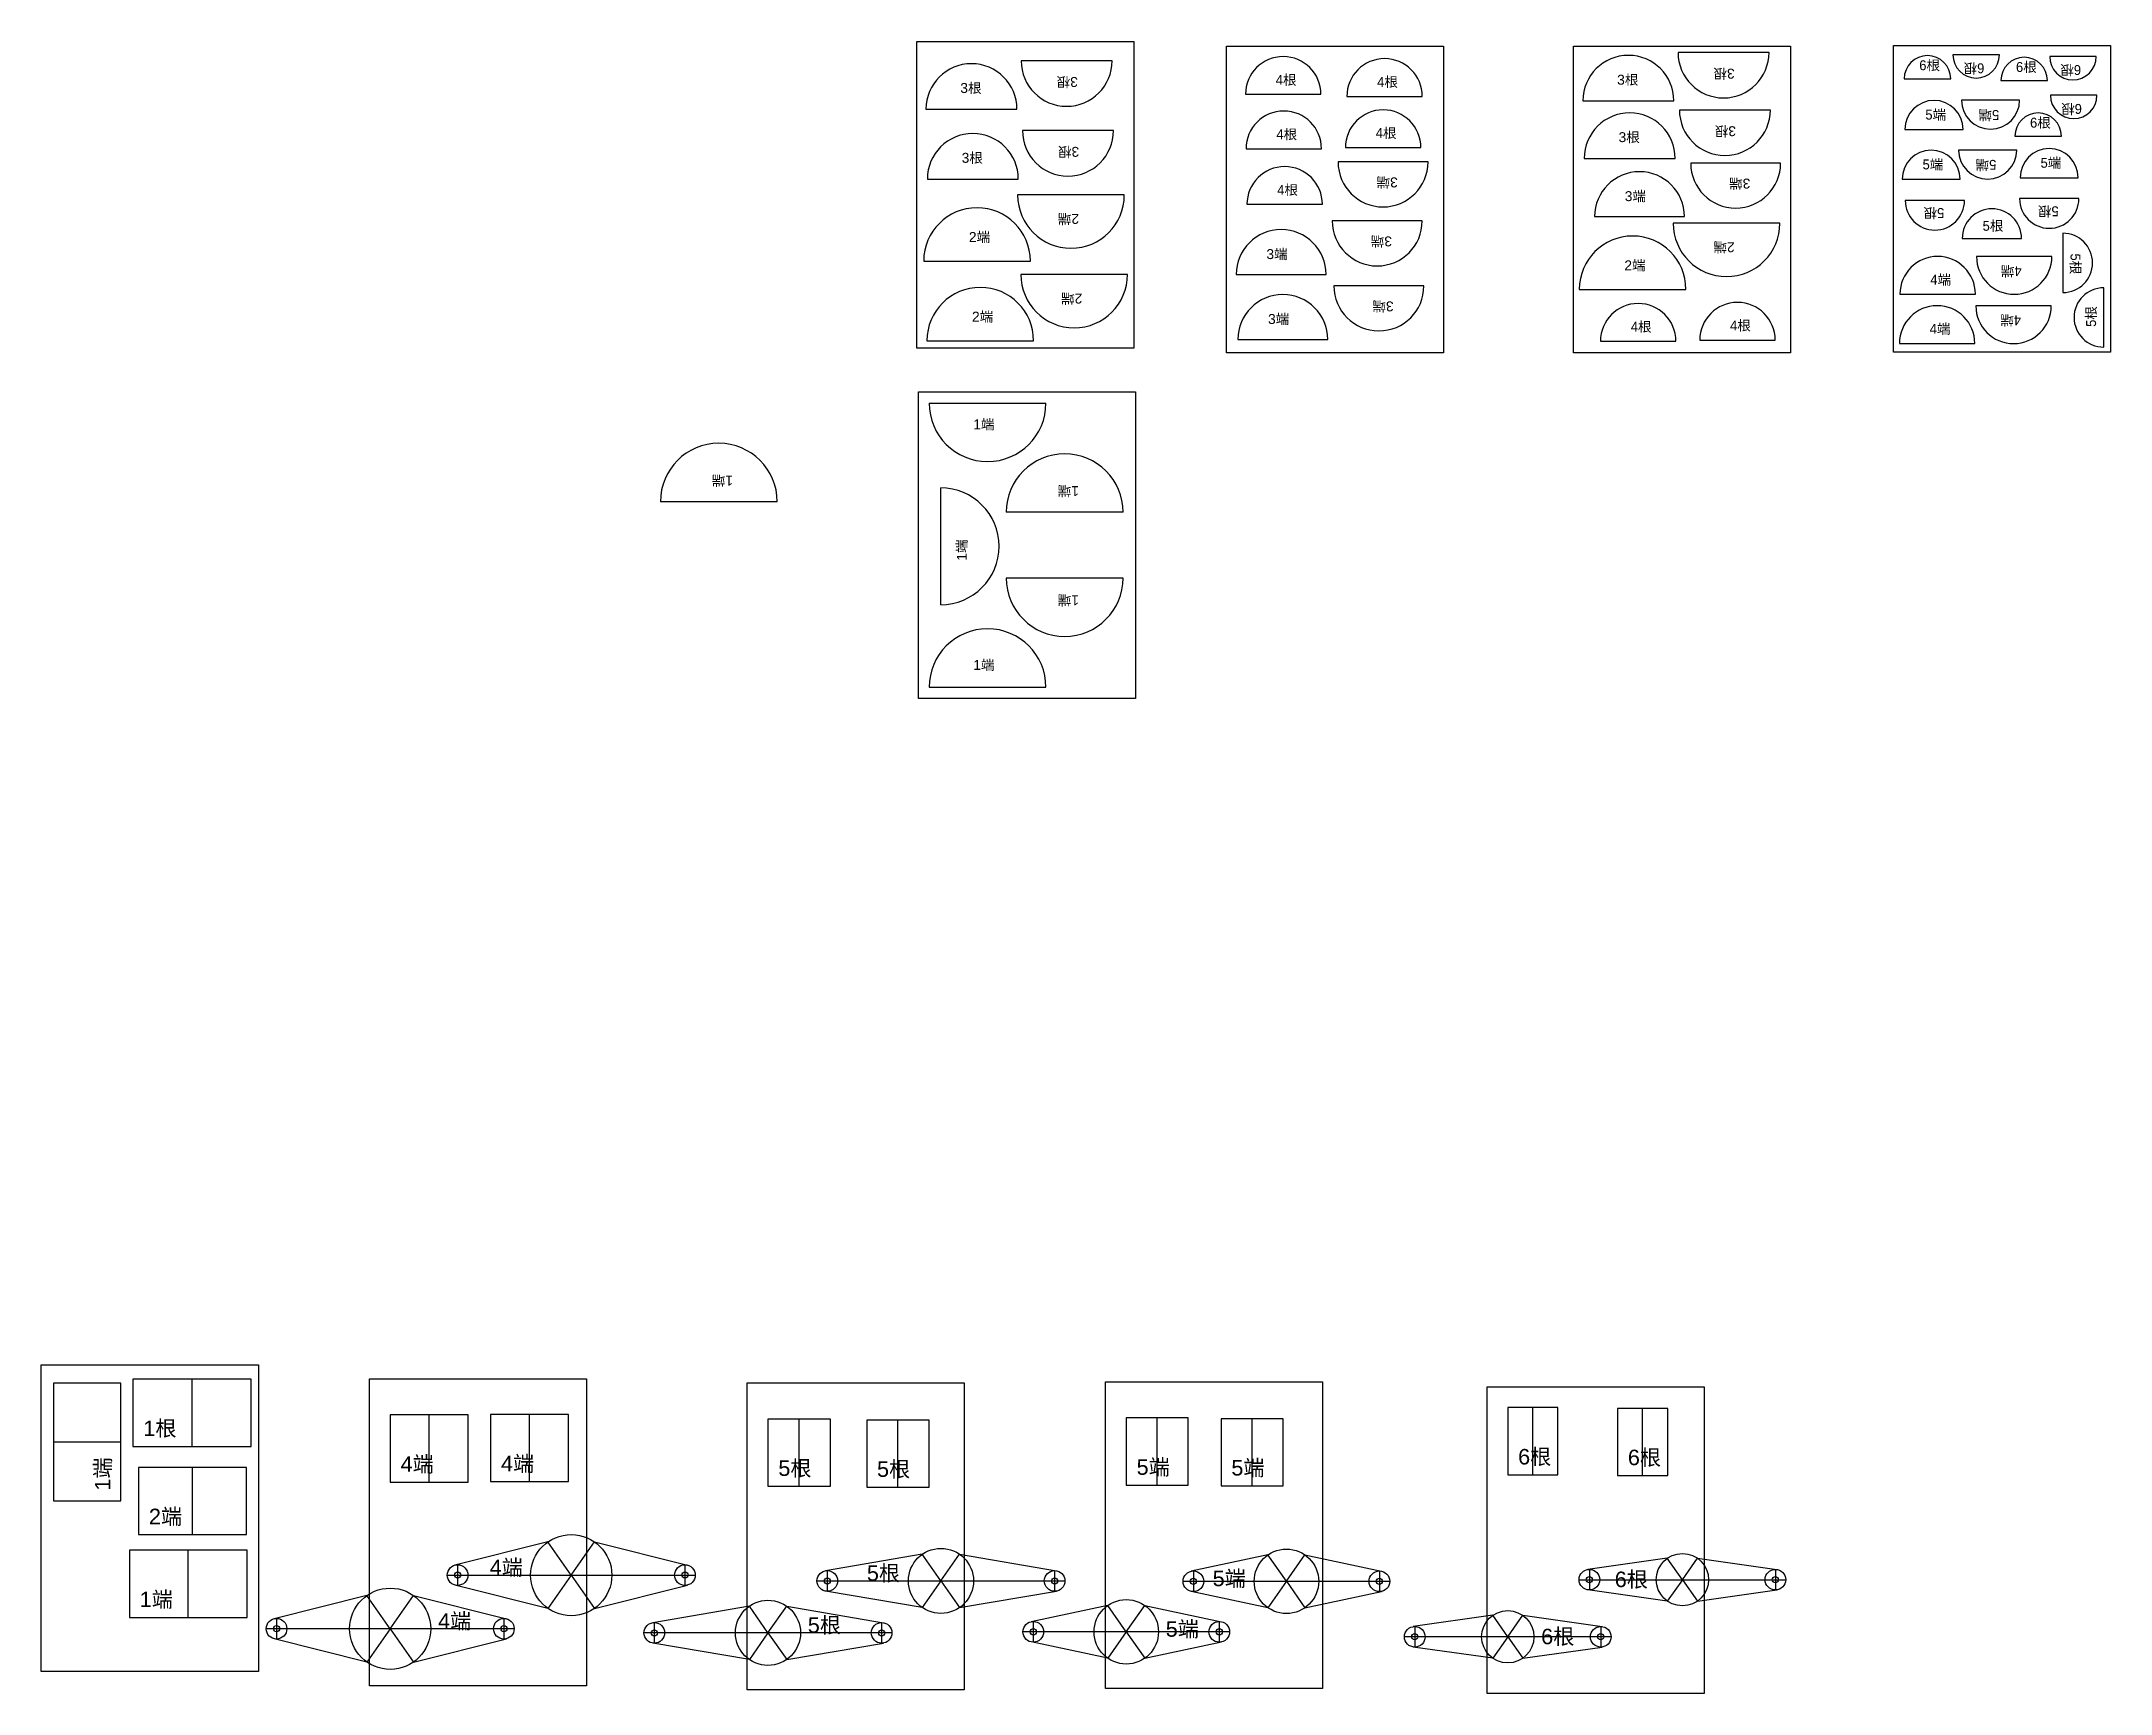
# Model space of a CAD drawing. Header units: millimetres. Extents: x 70 to 2072, y 335 to 1934.
import ezdxf

# ---------------------------------------------------------------- set-up
doc = ezdxf.new("R2010")
doc.units = ezdxf.units.MM
doc.styles.get("Standard").update_dxf_attribs({"font": 'arial.ttf'})

msp = doc.modelspace()

# ---------------------------------------------------------------- linework, layer by layer
for p, q in [((1741.6, 1923.7), (1653.6, 1923.7)), ((1105.9, 1915.6), (1017.9, 1915.6)), ((1964.6, 1921.4), (1919.6, 1921.4)), ((2058.2, 1919.7), (2013.2, 1919.7)), ((1235, 1883.2), (1308, 1883.2)), ((1872.4, 1898.2), (1917.4, 1898.2)), ((1966, 1896.5), (2011, 1896.5)), ((925.8, 1868.8), (1013.8, 1868.8)), ((1333.1, 1881.2), (1406.1, 1881.2)), ((1561.5, 1876.9), (1649.5, 1876.9)), ((1742.9, 1868), (1654.9, 1868)), ((1984.1, 1877.5), (1927.9, 1877.5)), ((2059, 1882.2), (2014, 1882.2)), ((1107.2, 1848), (1019.2, 1848)), ((1873.2, 1849.2), (1929.4, 1849.2)), ((1979.6, 1842.7), (2024.6, 1842.7)), ((1235.5, 1830.5), (1308.5, 1830.5)), ((1331.7, 1831.6), (1404.7, 1831.6)), ((1981.3, 1829.2), (1925.1, 1829.2)), ((1411.6, 1817.7), (1324.6, 1817.7)), ((1562.8, 1821.2), (1650.8, 1821.2)), ((1752.8, 1816.6), (1665.8, 1816.6)), ((1984.6, 1802.5), (2040.8, 1802.5)), ((927.1, 1801.2), (1015.1, 1801.2)), ((1117.7, 1785.8), (1014.5, 1785.8)), ((1870.4, 1801), (1926.6, 1801)), ((2041.5, 1782.2), (1984.1, 1782.2)), ((1236.4, 1776.7), (1309.4, 1776.7)), ((1572.8, 1764.8), (1659.8, 1764.8)), ((1930.8, 1780.5), (1873.4, 1780.5)), ((1406, 1760.6), (1319, 1760.6)), ((1752.1, 1758.4), (1648.9, 1758.4)), ((1928.6, 1743.7), (1986, 1743.7)), ((2026, 1748.7), (2026, 1691.3)), ((2015.4, 1726.1), (1942.4, 1726.1)), ((923.6, 1721.8), (1026.8, 1721.8)), ((1120.8, 1708.8), (1017.6, 1708.8)), ((1226, 1708.8), (1313, 1708.8)), ((1407.6, 1697.7), (1320.6, 1697.7)), ((1558, 1694.4), (1661.2, 1694.4)), ((1868.3, 1689.8), (1941.3, 1689.8)), ((2065.5, 1638.5), (2065.5, 1695.9)), ((2014.8, 1678.4), (1941.8, 1678.4)), ((926.7, 1644.7), (1029.9, 1644.7)), ((1227.6, 1645.9), (1314.6, 1645.9)), ((1578.5, 1644.2), (1651.5, 1644.2)), ((1674.6, 1645.3), (1747.6, 1645.3)), ((1867.8, 1642.1), (1940.8, 1642.1)), ((928.9, 1584.2), (1041.9, 1584.2)), ((940, 1389.2), (940, 1502.2)), ((781.8, 1488.9), (668.8, 1488.9)), ((1116.5, 1478.7), (1003.5, 1478.7)), ((1116.5, 1415), (1003.5, 1415)), ((928.9, 1309.4), (1041.9, 1309.4)), ((146.6, 635.7), (81.6, 635.7)), ((81.6, 635.7), (81.6, 521.7)), ((146.6, 521.7), (146.6, 635.7)), ((272.8, 639.5), (158.4, 639.5)), ((158.4, 639.5), (158.4, 574.5)), ((215.6, 574.5), (215.6, 639.5)), ((272.8, 574.5), (272.8, 639.5)), ((482.7, 604.9), (407.3, 604.9)), ((407.3, 604.9), (407.3, 539.9)), ((445, 539.9), (445, 604.9)), ((482.7, 539.9), (482.7, 604.9)), ((579.9, 605.4), (504.5, 605.4)), ((504.5, 605.4), (504.5, 540.4)), ((542.2, 540.4), (542.2, 605.4)), ((579.9, 540.4), (579.9, 605.4)), ((833.3, 600.9), (772.9, 600.9)), ((772.9, 600.9), (772.9, 535.9)), ((803.1, 535.9), (803.1, 600.9)), ((833.3, 535.9), (833.3, 600.9)), ((1179.6, 602), (1119.6, 602)), ((1119.6, 602), (1119.6, 537)), ((1149.6, 537), (1149.6, 602)), ((1179.6, 537), (1179.6, 602)), ((1271.3, 601.3), (1211.3, 601.3)), ((1211.3, 601.3), (1211.3, 536.3)), ((1241.3, 536.3), (1241.3, 601.3)), ((1271.3, 536.3), (1271.3, 601.3)), ((1537.4, 612), (1488.8, 612)), ((1488.8, 612), (1488.8, 547)), ((1513.1, 547), (1513.1, 612)), ((1537.4, 547), (1537.4, 612)), ((1643.7, 611.3), (1595, 611.3)), ((1595, 611.3), (1595, 546.3)), ((1619.3, 546.3), (1619.3, 611.3)), ((1643.7, 546.3), (1643.7, 611.3)), ((928.8, 600), (868.4, 600)), ((868.4, 600), (868.4, 535)), ((898.6, 535), (898.6, 600)), ((928.8, 535), (928.8, 600)), ((146.6, 578.7), (81.6, 578.7)), ((158.4, 574.5), (272.8, 574.5)), ((268.2, 554.2), (163.8, 554.2)), ((163.8, 554.2), (163.8, 489.2)), ((216, 489.2), (216, 554.2)), ((268.2, 489.2), (268.2, 554.2)), ((1488.8, 547), (1537.4, 547)), ((1595, 546.3), (1643.7, 546.3)), ((81.6, 521.7), (146.6, 521.7)), ((407.3, 539.9), (482.7, 539.9)), ((504.5, 540.4), (579.9, 540.4)), ((772.9, 535.9), (833.3, 535.9)), ((868.4, 535), (928.8, 535)), ((1119.6, 537), (1179.6, 537)), ((1211.3, 536.3), (1271.3, 536.3)), ((163.8, 489.2), (268.2, 489.2)), ((559.9, 482.1), (470, 459.6)), ((582.5, 449.9), (559.9, 482.1)), ((582.5, 449.9), (605, 482.1)), ((605, 482.1), (694.9, 459.6)), ((268.9, 474), (154.9, 474)), ((154.9, 474), (154.9, 409)), ((211.9, 409), (211.9, 474)), ((268.9, 409), (268.9, 474)), ((922.2, 470.1), (828.6, 454.2)), ((940.3, 444.3), (922.2, 470.1)), ((940.3, 444.3), (958.3, 470.1)), ((958.3, 470.1), (1052, 454.2)), ((1256.7, 469.5), (1182.5, 453.7)), ((1274.6, 443.9), (1256.7, 469.5)), ((1274.6, 443.9), (1292.5, 469.5)), ((1292.5, 469.5), (1366.7, 453.7)), ((1643.2, 466.3), (1566.4, 455.4)), ((1657.8, 445.5), (1643.2, 466.3)), ((1657.8, 445.5), (1672.3, 466.3)), ((1672.3, 466.3), (1749.2, 455.4)), ((462.5, 449.9), (482.5, 449.9)), ((472.5, 459.9), (472.5, 439.9)), ((472.5, 449.9), (692.5, 449.9)), ((582.5, 449.9), (559.9, 417.7)), ((582.5, 449.9), (605, 417.7)), ((682.5, 449.9), (702.5, 449.9)), ((692.5, 459.9), (692.5, 439.9)), ((820.3, 444.3), (840.3, 444.3)), ((830.3, 454.3), (830.3, 434.3)), ((830.3, 444.3), (1050.3, 444.3)), ((940.3, 444.3), (922.2, 418.6)), ((940.3, 444.3), (958.3, 418.6)), ((1040.3, 444.3), (1060.3, 444.3)), ((1050.3, 454.3), (1050.3, 434.3)), ((1174.6, 443.9), (1194.6, 443.9)), ((1184.6, 453.9), (1184.6, 433.9)), ((1184.6, 443.9), (1364.6, 443.9)), ((1274.6, 443.9), (1256.7, 418.3)), ((1274.6, 443.9), (1292.5, 418.3)), ((1354.6, 443.9), (1374.6, 443.9)), ((1364.6, 453.9), (1364.6, 433.9)), ((1557.8, 445.5), (1577.8, 445.5)), ((1567.8, 455.5), (1567.8, 435.5)), ((1567.8, 445.5), (1747.8, 445.5)), ((1657.8, 445.5), (1643.2, 424.8)), ((1657.8, 445.5), (1672.3, 424.8)), ((1737.8, 445.5), (1757.8, 445.5)), ((1747.8, 455.5), (1747.8, 435.5)), ((384.8, 430.1), (294.9, 407.7)), ((407.3, 398), (384.8, 430.1)), ((407.3, 398), (429.9, 430.1)), ((429.9, 430.1), (519.7, 407.7)), ((559.9, 417.7), (470, 440.2)), ((605, 417.7), (694.9, 440.2)), ((922.2, 418.6), (828.6, 434.5)), ((958.3, 418.6), (1052, 434.5)), ((1101.7, 420.6), (1027.5, 404.8)), ((1119.6, 395), (1101.7, 420.6)), ((1119.6, 395), (1137.5, 420.6)), ((1137.5, 420.6), (1211.7, 404.8)), ((1256.7, 418.3), (1182.5, 434.1)), ((1292.5, 418.3), (1366.7, 434.1)), ((1643.2, 424.8), (1566.4, 435.6)), ((1672.3, 424.8), (1749.2, 435.6)), ((154.9, 409), (268.9, 409)), ((297.3, 408), (297.3, 388)), ((517.3, 408), (517.3, 388)), ((754.9, 419.7), (661.3, 403.8)), ((662.9, 404), (662.9, 384)), ((772.9, 394), (754.9, 419.7)), ((772.9, 394), (791, 419.7)), ((791, 419.7), (884.6, 403.8)), ((882.9, 404), (882.9, 384)), ((1029.6, 405), (1029.6, 385)), ((1209.6, 405), (1209.6, 385)), ((1474.3, 411), (1397.4, 400.1)), ((1488.8, 390.2), (1474.3, 411)), ((1488.8, 390.2), (1503.3, 411)), ((1503.3, 411), (1580.2, 400.1)), ((307.3, 398), (287.3, 398)), ((384.8, 365.8), (294.9, 388.3)), ((517.3, 398), (297.3, 398)), ((407.3, 398), (384.8, 365.8)), ((407.3, 398), (429.9, 365.8)), ((429.9, 365.8), (519.7, 388.3)), ((527.3, 398), (507.3, 398)), ((672.9, 394), (652.9, 394)), ((754.9, 368.2), (661.3, 384.1)), ((882.9, 394), (662.9, 394)), ((772.9, 394), (754.9, 368.2)), ((772.9, 394), (791, 368.2)), ((791, 368.2), (884.6, 384.1)), ((892.9, 394), (872.9, 394)), ((1039.6, 395), (1019.6, 395)), ((1101.7, 369.4), (1027.5, 385.2)), ((1209.6, 395), (1029.6, 395)), ((1119.6, 395), (1101.7, 369.4)), ((1119.6, 395), (1137.5, 369.4)), ((1137.5, 369.4), (1211.7, 385.2)), ((1219.6, 395), (1199.6, 395)), ((1408.8, 390.2), (1388.8, 390.2)), ((1398.8, 400.2), (1398.8, 380.2)), ((1578.8, 390.2), (1398.8, 390.2)), ((1488.8, 390.2), (1474.3, 369.5)), ((1488.8, 390.2), (1503.3, 369.5)), ((1588.8, 390.2), (1568.8, 390.2)), ((1578.8, 400.2), (1578.8, 380.2)), ((1474.3, 369.5), (1397.4, 380.3)), ((1503.3, 369.5), (1580.2, 380.3))]:
    msp.add_line(p, q)
for points in [[(916.8, 1934.4), (1126.8, 1934.4), (1126.8, 1637.4), (916.8, 1637.4)], [(1216.5, 1929.9), (1426.5, 1929.9), (1426.5, 1632.9), (1216.5, 1632.9)], [(1552.4, 1929.9), (1762.4, 1929.9), (1762.4, 1632.9), (1552.4, 1632.9)], [(1862.2, 1930.5), (2072.2, 1930.5), (2072.2, 1633.5), (1862.2, 1633.5)], [(918.7, 1595.3), (1128.7, 1595.3), (1128.7, 1298.3), (918.7, 1298.3)], [(69.7, 653.6), (279.7, 653.6), (279.7, 356.6), (69.7, 356.6)], [(387.3, 639.9), (597.3, 639.9), (597.3, 342.9), (387.3, 342.9)], [(752.9, 635.9), (962.9, 635.9), (962.9, 338.9), (752.9, 338.9)], [(1099.6, 637), (1309.6, 637), (1309.6, 340), (1099.6, 340)], [(1468.8, 632.2), (1678.8, 632.2), (1678.8, 335.2), (1468.8, 335.2)]]:
    msp.add_lwpolyline(points, close=True)
for centre, radius in [((582.5, 449.9), 39.3), ((940.3, 444.3), 31.5), ((1274.6, 443.9), 31.2), ((1657.8, 445.5), 25.3), ((472.5, 449.9), 10), ((472.5, 449.9), 3), ((692.5, 449.9), 10), ((692.5, 449.9), 3), ((830.3, 444.3), 10), ((830.3, 444.3), 3), ((1050.3, 444.3), 10), ((1050.3, 444.3), 3), ((1184.6, 443.9), 10), ((1184.6, 443.9), 3), ((1364.6, 443.9), 10), ((1364.6, 443.9), 3), ((1567.8, 445.5), 10), ((1567.8, 445.5), 3), ((1747.8, 445.5), 10), ((1747.8, 445.5), 3), ((407.3, 398), 39.3), ((772.9, 394), 31.5), ((1119.6, 395), 31.2), ((297.3, 398), 10), ((297.3, 398), 3), ((517.3, 398), 10), ((517.3, 398), 3), ((662.9, 394), 10), ((882.9, 394), 10), ((1029.6, 395), 10), ((1209.6, 395), 10), ((1488.8, 390.2), 25.3), ((662.9, 394), 3), ((882.9, 394), 3), ((1029.6, 395), 3), ((1209.6, 395), 3), ((1398.8, 390.2), 10), ((1398.8, 390.2), 3), ((1578.8, 390.2), 10), ((1578.8, 390.2), 3)]:
    msp.add_circle(centre, radius)
for centre, radius, start, end in [((1697.6, 1923.7), 44, 180, 0), ((969.8, 1868.8), 44, 0, 180), ((1061.9, 1915.6), 44, 180, 0), ((1271.5, 1883.2), 36.5, 0, 180), ((1369.6, 1881.2), 36.5, 0, 180), ((1605.5, 1876.9), 44, 0, 180), ((1894.9, 1898.2), 22.5, 0, 180), ((1942.1, 1921.4), 22.5, 180, 0), ((1988.5, 1896.5), 22.5, 0, 180), ((2035.7, 1919.7), 22.5, 180, 0), ((1272, 1830.5), 36.5, 0, 180), ((1368.2, 1831.6), 36.5, 0, 180), ((1606.8, 1821.2), 44, 0, 180), ((1698.9, 1868), 44, 180, 0), ((1901.3, 1849.2), 28.1, 0, 180), ((1956, 1877.5), 28.1, 180, 0), ((2002.1, 1842.7), 22.5, 0, 180), ((2036.5, 1882.2), 22.5, 180, 0), ((971.1, 1801.2), 44, 0, 180), ((1063.2, 1848), 44, 180, 0), ((1898.5, 1801), 28.1, 0, 180), ((1953.2, 1829.2), 28.1, 180, 0), ((2012.7, 1802.5), 28.1, 0, 180), ((1272.9, 1776.7), 36.5, 0, 180), ((1368.1, 1817.7), 43.5, 180, 0), ((1616.3, 1764.8), 43.5, 0, 180), ((1709.3, 1816.6), 43.5, 180, 0), ((1066.1, 1785.8), 51.6, 180, 0), ((2012.8, 1782.2), 28.7, 180, 0), ((975.2, 1721.8), 51.6, 0, 180), ((1902.1, 1780.5), 28.7, 180, 0), ((1957.3, 1743.7), 28.7, 0, 180), ((1269.5, 1708.8), 43.5, 0, 180), ((1362.5, 1760.6), 43.5, 180, 0), ((1609.6, 1694.4), 51.6, 0, 180), ((1700.5, 1758.4), 51.6, 180, 0), ((2026, 1720), 28.7, 270, 90), ((1904.8, 1689.8), 36.5, 0, 180), ((1978.9, 1726.1), 36.5, 180, 0), ((1069.2, 1708.8), 51.6, 180, 0), ((978.3, 1644.7), 51.6, 0, 180), ((1271.1, 1645.9), 43.5, 0, 180), ((1364.1, 1697.7), 43.5, 180, 0), ((2065.5, 1667.2), 28.7, 90, 270), ((1615, 1644.2), 36.5, 0, 180), ((1711.1, 1645.3), 36.5, 0, 180), ((1904.3, 1642.1), 36.5, 0, 180), ((1978.3, 1678.4), 36.5, 180, 0), ((985.4, 1584.2), 56.5, 180, 0), ((725.3, 1488.9), 56.5, 0, 180), ((1060, 1478.7), 56.5, 0, 180), ((940, 1445.7), 56.5, 270, 90), ((1060, 1415), 56.5, 180, 0), ((985.4, 1309.4), 56.5, 0, 180)]:
    msp.add_arc(centre, radius, start, end)

# ---------------------------------------------------------------- texts
for s, p in [('1根', (168.4, 584.5)), ('4端', (417.3, 549.9)), ('4端', (514.5, 550.4)), ('5根', (782.9, 545.9)), ('5根', (878.4, 545)), ('5端', (1129.6, 547)), ('5端', (1221.3, 546.3)), ('6根', (1498.8, 557)), ('6根', (1605, 556.3)), ('2端', (173.8, 499.2)), ('4端', (503.6, 449.9)), ('5根', (868.6, 444.3)), ('5端', (1203.2, 439.2)), ('6根', (1592.3, 438.3)), ('1端', (164.9, 419)), ('4端', (453.6, 398)), ('5根', (811.4, 394)), ('5端', (1157.8, 390.3)), ('6根', (1521.1, 383))]:
    msp.add_text(s, height=15).set_placement(p)
msp.add_text('1端', height=15, rotation=90).set_placement((136.6, 531.7))
at = {"char_height": 9.591}
for s, insert, attachment_point in [('{\\fMS PGothic|b0|i0|c128|p50;4根}', (1264.3, 1902), 1), ('3{\\fMS PGothic|b0|i0|c128|p50;根}', (1594.6, 1902.1), 1), ('{\\fMS PGothic|b0|i0|c128|p50;6根}', (1887, 1916.1), 1), ('{\\fMS PGothic|b0|i0|c128|p50;6根}', (1980.6, 1914.4), 1), ('3{\\fMS PGothic|b0|i0|c128|p50;根}', (959, 1894.1), 1), ('{\\fMS PGothic|b0|i0|c128|p50;4根}', (1362.4, 1900), 1), ('{\\fMS PGothic|b0|i0|c128|p50;5端}', (1892.9, 1868.3), 1), ('{\\fMS PGothic|b0|i0|c128|p50;4根}', (1264.9, 1849.3), 1), ('{\\fMS PGothic|b0|i0|c128|p50;4根}', (1361, 1850.5), 1), ('3{\\fMS PGothic|b0|i0|c128|p50;根}', (1596, 1846.5), 1), ('{\\fMS PGothic|b0|i0|c128|p50;6根}', (1994.2, 1860.5), 1), ('3{\\fMS PGothic|b0|i0|c128|p50;根}', (960.3, 1826.5), 1), ('{\\fMS PGothic|b0|i0|c128|p50;5端}', (2004.4, 1821.7), 1), ('{\\fMS PGothic|b0|i0|c128|p50;5端}', (1890.2, 1820.1), 1), ('{\\fMS PGothic|b0|i0|c128|p50;4根}', (1265.7, 1795.5), 1), ('3{\\fMS PGothic|b0|i0|c128|p50;端}', (1602, 1789.4), 1), ('2{\\fMS PGothic|b0|i0|c128|p50;端}', (967.3, 1749.9), 1), ('{\\fMS PGothic|b0|i0|c128|p50;5根}', (1948.3, 1760.7), 1), ('3{\\fMS PGothic|b0|i0|c128|p50;端}', (1255.2, 1733.3), 1), ('2{\\fMS PGothic|b0|i0|c128|p50;端}', (1601.6, 1722.4), 1), ('{\\fMS PGothic|b0|i0|c128|p50;4端}', (1897.7, 1708.6), 1), ('2{\\fMS PGothic|b0|i0|c128|p50;端}', (970.3, 1672.8), 1), ('3{\\fMS PGothic|b0|i0|c128|p50;端}', (1256.8, 1670.5), 1), ('{\\fMS PGothic|b0|i0|c128|p50;4根}', (1607.8, 1663), 1), ('{\\fMS PGothic|b0|i0|c128|p50;4根}', (1703.9, 1664.2), 1), ('{\\fMS PGothic|b0|i0|c128|p50;4端}', (1897.1, 1661), 1), ('1{\\fMS PGothic|b0|i0|c128|p50;端}', (971.5, 1557.9), 7), ('1{\\fMS PGothic|b0|i0|c128|p50;端}', (971.5, 1335.7), 1)]:
    msp.add_mtext_dynamic_manual_height_columns(s, width=281.956, gutter_width=48, heights=[0], dxfattribs=dict(at, insert=insert, attachment_point=attachment_point))
for s, insert, attachment_point, rotation in [('3{\\fMS PGothic|b0|i0|c128|p50;根}', (1708.4, 1898.4), 1, 180), ('{\\fMS PGothic|b0|i0|c128|p50;6根}', (1950, 1903.6), 1, 180), ('{\\fMS PGothic|b0|i0|c128|p50;6根}', (2043.6, 1901.9), 1, 180), ('3{\\fMS PGothic|b0|i0|c128|p50;根}', (1072.8, 1890.3), 1, 180), ('{\\fMS PGothic|b0|i0|c128|p50;5端}', (1964.4, 1858.4), 1, 180), ('{\\fMS PGothic|b0|i0|c128|p50;6根}', (2044.4, 1864.3), 1, 180), ('3{\\fMS PGothic|b0|i0|c128|p50;根}', (1709.7, 1842.7), 1, 180), ('3{\\fMS PGothic|b0|i0|c128|p50;根}', (1074.1, 1822.7), 1, 180), ('3{\\fMS PGothic|b0|i0|c128|p50;端}', (1382.4, 1793.1), 1, 180), ('3{\\fMS PGothic|b0|i0|c128|p50;端}', (1723.6, 1792), 1, 180), ('{\\fMS PGothic|b0|i0|c128|p50;5端}', (1961.6, 1810.1), 1, 180), ('2{\\fMS PGothic|b0|i0|c128|p50;端}', (1074, 1757.8), 1, 180), ('{\\fMS PGothic|b0|i0|c128|p50;5根}', (1911.2, 1763.5), 1, 180), ('{\\fMS PGothic|b0|i0|c128|p50;5根}', (2021.9, 1765.2), 1, 180), ('3{\\fMS PGothic|b0|i0|c128|p50;端}', (1376.8, 1736), 1, 180), ('2{\\fMS PGothic|b0|i0|c128|p50;端}', (1708.4, 1730.4), 1, 180), ('{\\fMS PGothic|b0|i0|c128|p50;5根}', (2043, 1729.1), 1, 270), ('{\\fMS PGothic|b0|i0|c128|p50;4端}', (1986.1, 1707.2), 1, 180), ('2{\\fMS PGothic|b0|i0|c128|p50;端}', (1077.1, 1680.7), 1, 180), ('3{\\fMS PGothic|b0|i0|c128|p50;端}', (1378.4, 1673.1), 1, 180), ('{\\fMS PGothic|b0|i0|c128|p50;4端}', (1985.5, 1659.6), 1, 180), ('{\\fMS PGothic|b0|i0|c128|p50;5根}', (2048.5, 1658.1), 1, 90), ('1{\\fMS PGothic|b0|i0|c128|p50;端}', (739.1, 1515.2), 7, 180), ('1{\\fMS PGothic|b0|i0|c128|p50;端}', (1073.8, 1505), 7, 180), ('1{\\fMS PGothic|b0|i0|c128|p50;端}', (966.3, 1431.8), 7, 90), ('1{\\fMS PGothic|b0|i0|c128|p50;端}', (1073.8, 1388.7), 1, 180)]:
    msp.add_mtext_dynamic_manual_height_columns(s, width=281.956, gutter_width=48, heights=[0], dxfattribs=dict(at, insert=insert, attachment_point=attachment_point, rotation=rotation))

doc.saveas('drawing.dxf')
